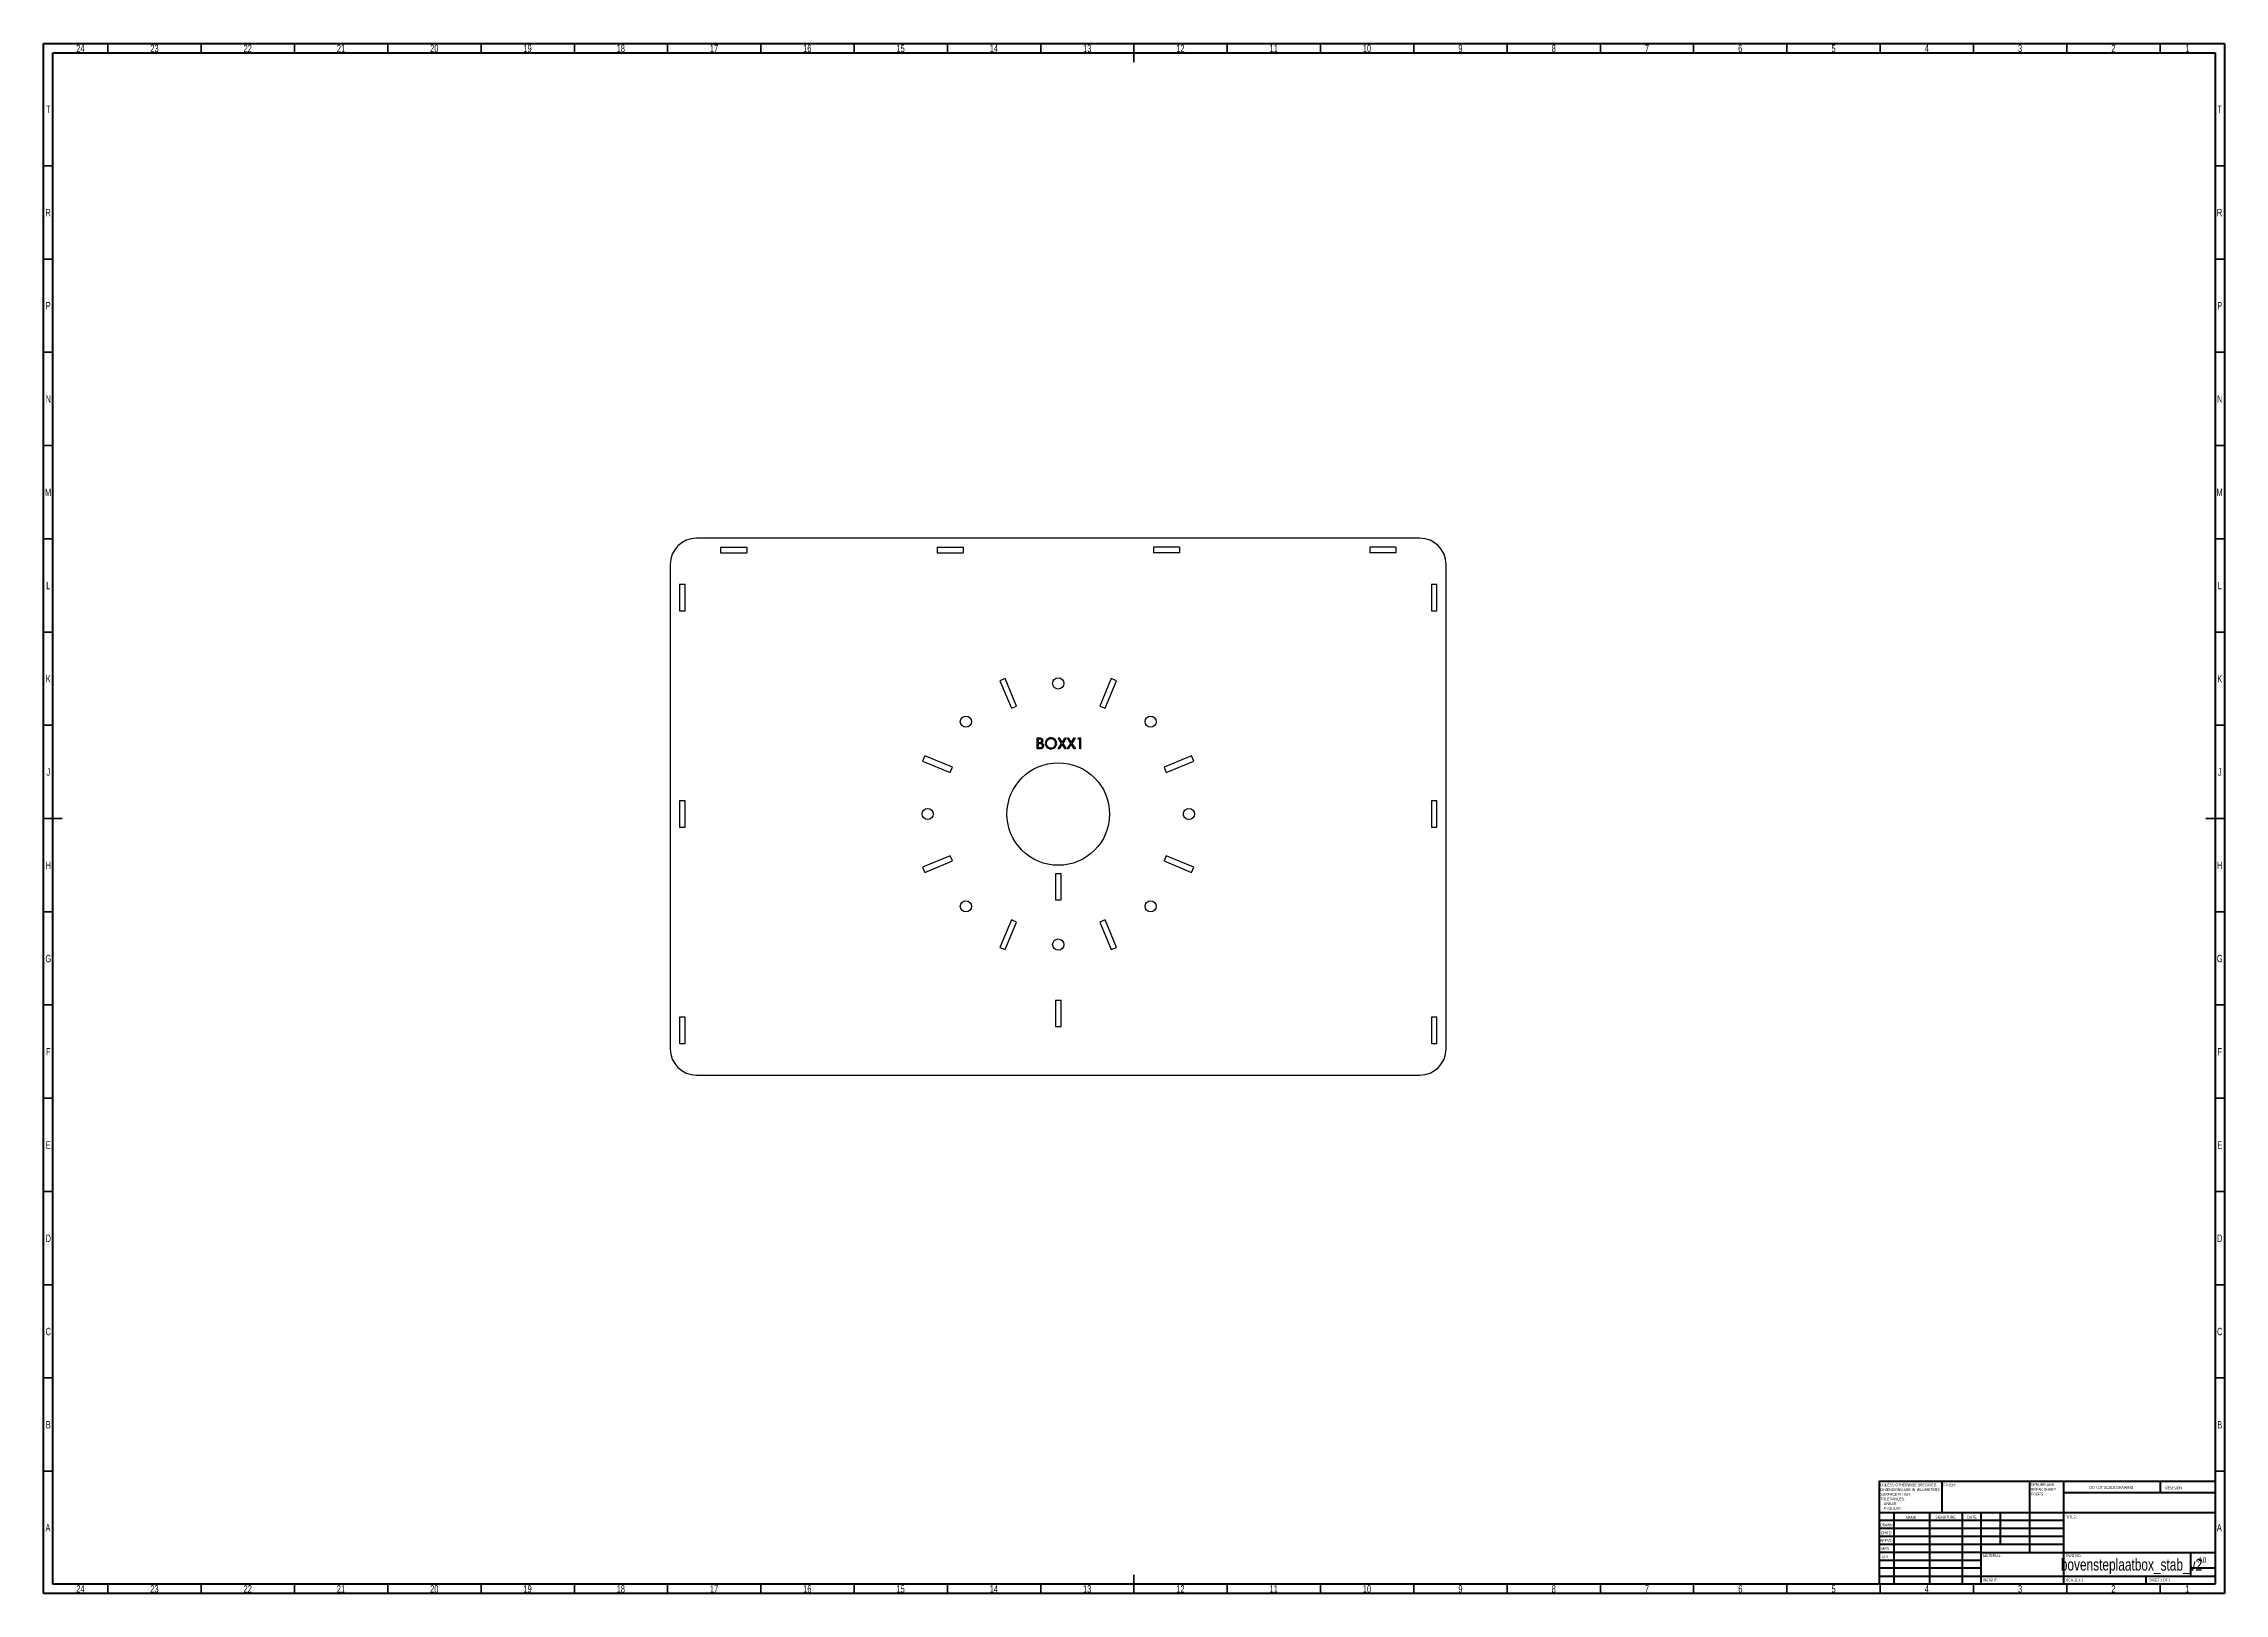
# Model space of a CAD drawing. Header units: millimetres. Extents: x 15 to 1184, y 5 to 836.
import ezdxf

# ---------------------------------------------------------------- set-up
doc = ezdxf.new("R2010")
doc.units = ezdxf.units.MM
doc.styles.add('SLDTEXTSTYLE0', font='TXT', dxfattribs={"width": 0.75})
doc.styles.add('SLDTEXTSTYLE1', font='TXT', dxfattribs={"width": 0.686449})
doc.styles.add('SLDTEXTSTYLE2', font='TXT', dxfattribs={"width": 0.6875})

# ---------------------------------------------------------------- blocks, each defined once
blk = doc.blocks.new('SW_NOTE_0')
at = {"color": 0, "linetype": 'Continuous', "lineweight": 0, "char_height": 1.5, "attachment_point": 1, "style": 'SLDTEXTSTYLE0'}
for s, insert in [('UNLESS OTHERWISE SPECIFIED:', (0, 1.9)), ('TOLERANCES:', (0, -5.6)), ('DIMENSIONS ARE IN MILLIMETERS', (0, -0.6)), ('SURFACE FINISH:', (0, -3.1)), ('ANGULAR:', (1.7, -10.6)), ('LINEAR:', (1.7, -8.1))]:
    blk.add_mtext(s, dxfattribs=dict(at, insert=insert))
blk = doc.blocks.new('SW_NOTE_1')
at = {"color": 0, "linetype": 'Continuous', "lineweight": 0, "char_height": 1.5, "attachment_point": 1, "style": 'SLDTEXTSTYLE0'}
for s, insert in [('DEBURR AND', (0, 1.9)), ('BREAK SHARP', (0, -0.6)), ('EDGES', (0, -3.1))]:
    blk.add_mtext(s, dxfattribs=dict(at, insert=insert))

msp = doc.modelspace()

# ---------------------------------------------------------------- linework, layer by layer
at = {"color": 7, "linetype": 'Continuous', "lineweight": 70}
for p, q in [((15, 5), (15, 836)), ((15, 836), (1184, 836)), ((20, 10), (20, 831)), ((20, 831), (1179, 831)), ((1179, 831), (1179, 10)), ((1184, 836), (1184, 5)), ((1184, 5), (15, 5)), ((1179, 10), (20, 10))]:
    msp.add_line(p, q, dxfattribs=at)
at = {"color": 7, "linetype": 'Continuous', "lineweight": 35}
for p, q in [((49.5, 831), (49.5, 836)), ((99.5, 831), (99.5, 836)), ((149.5, 831), (149.5, 836)), ((199.5, 831), (199.5, 836)), ((249.5, 831), (249.5, 836)), ((299.5, 831), (299.5, 836)), ((349.5, 831), (349.5, 836)), ((399.5, 831), (399.5, 836)), ((449.5, 831), (449.5, 836)), ((499.5, 831), (499.5, 836)), ((549.5, 831), (549.5, 836)), ((599.5, 836), (599.5, 826)), ((599.5, 831), (599.5, 836)), ((649.5, 831), (649.5, 836)), ((699.5, 831), (699.5, 836)), ((749.5, 831), (749.5, 836)), ((799.5, 831), (799.5, 836)), ((849.5, 831), (849.5, 836)), ((899.5, 831), (899.5, 836)), ((949.5, 831), (949.5, 836)), ((999.5, 831), (999.5, 836)), ((1049.5, 831), (1049.5, 836)), ((1099.5, 831), (1099.5, 836)), ((1149.5, 831), (1149.5, 836)), ((20, 770.5), (15, 770.5)), ((1179, 770.5), (1184, 770.5)), ((20, 720.5), (15, 720.5)), ((1179, 720.5), (1184, 720.5)), ((20, 670.5), (15, 670.5)), ((1179, 670.5), (1184, 670.5)), ((20, 620.5), (15, 620.5)), ((1179, 620.5), (1184, 620.5)), ((20, 570.5), (15, 570.5)), ((1179, 570.5), (1184, 570.5)), ((20, 520.5), (15, 520.5)), ((1179, 520.5), (1184, 520.5)), ((20, 470.5), (15, 470.5)), ((1179, 470.5), (1184, 470.5)), ((15, 420.5), (25, 420.5)), ((20, 420.5), (15, 420.5)), ((1184, 420.5), (1174, 420.5)), ((1179, 420.5), (1184, 420.5)), ((20, 370.5), (15, 370.5)), ((1179, 370.5), (1184, 370.5)), ((20, 320.5), (15, 320.5)), ((1179, 320.5), (1184, 320.5)), ((20, 270.5), (15, 270.5)), ((1179, 270.5), (1184, 270.5)), ((20, 220.5), (15, 220.5)), ((1179, 220.5), (1184, 220.5)), ((20, 170.5), (15, 170.5)), ((1179, 170.5), (1184, 170.5)), ((20, 120.5), (15, 120.5)), ((1179, 120.5), (1184, 120.5)), ((20, 70.5), (15, 70.5)), ((1179, 70.5), (1184, 70.5)), ((599.5, 5), (599.5, 15)), ((49.5, 10), (49.5, 5)), ((99.5, 10), (99.5, 5)), ((149.5, 10), (149.5, 5)), ((199.5, 10), (199.5, 5)), ((249.5, 10), (249.5, 5)), ((299.5, 10), (299.5, 5)), ((349.5, 10), (349.5, 5)), ((399.5, 10), (399.5, 5)), ((449.5, 10), (449.5, 5)), ((499.5, 10), (499.5, 5)), ((549.5, 10), (549.5, 5)), ((599.5, 10), (599.5, 5)), ((649.5, 10), (649.5, 5)), ((699.5, 10), (699.5, 5)), ((749.5, 10), (749.5, 5)), ((799.5, 10), (799.5, 5)), ((849.5, 10), (849.5, 5)), ((899.5, 10), (899.5, 5)), ((949.5, 10), (949.5, 5)), ((999.5, 10), (999.5, 5)), ((1049.5, 10), (1049.5, 5)), ((1099.5, 10), (1099.5, 5)), ((1149.5, 10), (1149.5, 5))]:
    msp.add_line(p, q, dxfattribs=at)
at = {"color": 7, "linetype": 'Continuous', "lineweight": 25}
for p, q in [((752.7, 570.9), (365, 570.9)), ((377.9, 565.9), (391.9, 565.9)), ((377.9, 565.9), (377.9, 562.9)), ((377.9, 562.9), (391.9, 562.9)), ((391.9, 565.9), (391.9, 562.9)), ((493.9, 565.9), (507.9, 565.9)), ((493.9, 565.9), (493.9, 562.9)), ((493.9, 562.9), (507.9, 562.9)), ((507.9, 565.9), (507.9, 562.9)), ((609.9, 565.9), (609.9, 562.9)), ((623.9, 565.9), (609.9, 565.9)), ((623.9, 562.9), (609.9, 562.9)), ((623.9, 565.9), (623.9, 562.9)), ((725.9, 565.9), (725.9, 562.9)), ((739.9, 565.9), (725.9, 565.9)), ((739.9, 562.9), (725.9, 562.9)), ((739.9, 565.9), (739.9, 562.9)), ((350.9, 556.7), (350.9, 297)), ((766.9, 297), (766.9, 556.7)), ((358.9, 545.9), (355.9, 545.9)), ((355.9, 545.9), (355.9, 531.9)), ((358.9, 531.9), (358.9, 545.9)), ((758.9, 545.9), (758.9, 531.9)), ((761.9, 545.9), (758.9, 545.9)), ((761.9, 531.9), (761.9, 545.9)), ((355.9, 531.9), (358.9, 531.9)), ((758.9, 531.9), (761.9, 531.9)), ((530.4, 495.5), (527.6, 494.3)), ((527.6, 494.3), (533.8, 479.6)), ((536.5, 480.7), (530.4, 495.5)), ((587.3, 495.5), (581.2, 480.7)), ((584, 479.6), (590.1, 494.3)), ((590.1, 494.3), (587.3, 495.5)), ((533.8, 479.6), (536.5, 480.7)), ((581.2, 480.7), (584, 479.6)), ((487.4, 454.1), (486.2, 451.3)), ((486.2, 451.3), (501, 445.2)), ((502.2, 448), (487.4, 454.1)), ((501, 445.2), (502.2, 448)), ((630.3, 454.1), (615.6, 448)), ((615.6, 448), (616.7, 445.2)), ((616.7, 445.2), (631.5, 451.3)), ((631.5, 451.3), (630.3, 454.1)), ((358.9, 429.9), (355.9, 429.9)), ((355.9, 429.9), (355.9, 415.9)), ((358.9, 415.9), (358.9, 429.9)), ((758.9, 429.9), (758.9, 415.9)), ((761.9, 429.9), (758.9, 429.9)), ((761.9, 415.9), (761.9, 429.9)), ((355.9, 415.9), (358.9, 415.9)), ((758.9, 415.9), (761.9, 415.9)), ((501, 400.5), (486.2, 394.4)), ((487.4, 391.6), (502.2, 397.8)), ((502.2, 397.8), (501, 400.5)), ((616.7, 400.5), (615.6, 397.8)), ((615.6, 397.8), (630.3, 391.6)), ((631.5, 394.4), (616.7, 400.5)), ((486.2, 394.4), (487.4, 391.6)), ((560.4, 390.9), (557.4, 390.9)), ((557.4, 390.9), (557.4, 376.9)), ((560.4, 376.9), (560.4, 390.9)), ((630.3, 391.6), (631.5, 394.4)), ((557.4, 376.9), (560.4, 376.9)), ((533.8, 366.2), (527.6, 351.4)), ((530.4, 350.2), (536.5, 365)), ((536.5, 365), (533.8, 366.2)), ((584, 366.2), (581.2, 365)), ((581.2, 365), (587.3, 350.2)), ((590.1, 351.4), (584, 366.2)), ((527.6, 351.4), (530.4, 350.2)), ((587.3, 350.2), (590.1, 351.4)), ((560.4, 322.9), (557.4, 322.9)), ((557.4, 322.9), (557.4, 308.9)), ((560.4, 308.9), (560.4, 322.9)), ((358.9, 313.9), (355.9, 313.9)), ((355.9, 313.9), (355.9, 299.9)), ((358.9, 299.9), (358.9, 313.9)), ((557.4, 308.9), (560.4, 308.9)), ((761.9, 313.9), (758.9, 313.9)), ((758.9, 313.9), (758.9, 299.9)), ((761.9, 299.9), (761.9, 313.9)), ((355.9, 299.9), (358.9, 299.9)), ((758.9, 299.9), (761.9, 299.9)), ((365, 282.9), (752.7, 282.9))]:
    msp.add_line(p, q, dxfattribs=at)
at = {"color": 7, "linetype": 'Continuous', "lineweight": 50}
for p, q in [((999, 65.2), (1179, 65.2)), ((999, 65.2), (999, 10)), ((1032.8, 48.2), (1032.8, 65.2)), ((1079.6, 65.2), (1079.6, 27)), ((1097.8, 65.2), (1097.8, 10)), ((1179, 58.9), (1097.8, 58.9)), ((1149.8, 58.9), (1149.8, 65.2)), ((1179, 48.2), (999, 48.2)), ((1006.8, 48.2), (1006.8, 10)), ((1026, 48.2), (1026, 10)), ((1043.4, 48.2), (1043.4, 10)), ((1053.6, 10), (1053.6, 48.2)), ((1064, 31.2), (1064, 48.2)), ((1097.8, 44), (999, 44)), ((1097.8, 39.8), (999, 39.8)), ((1097.8, 35.5), (999, 35.5)), ((1097.8, 31.2), (999, 31.2)), ((1053.6, 27), (999, 27)), ((1053.6, 27), (1179, 27)), ((1166, 14.2), (1166, 27)), ((1053.6, 22.7), (999, 22.7)), ((1053.6, 18.5), (999, 18.5)), ((999, 14.2), (1179, 14.2)), ((1142, 10), (1142, 14.2)), ((1179, 18.5), (1166, 18.5))]:
    msp.add_line(p, q, dxfattribs=at)
at = {"color": 7, "linetype": 'Continuous', "flags": 128}
for points in [[(547.6, 463.7), (548.7, 463.7), (548.7, 463.7), (548.9, 463.7), (549.1, 463.7), (549.2, 463.7), (549.4, 463.6), (549.5, 463.6), (549.6, 463.6), (549.7, 463.6), (549.8, 463.5), (550, 463.4), (550.1, 463.3), (550.3, 463.2), (550.4, 463), (550.5, 462.8), (550.5, 462.6), (550.6, 462.4), (550.6, 462.2), (550.6, 462.2), (550.6, 462), (550.6, 461.9), (550.5, 461.7), (550.4, 461.5), (550.3, 461.4), (550.2, 461.2), (550.1, 461.1), (549.9, 461), (549.9, 461), (550.1, 460.9), (550.3, 460.8), (550.4, 460.7), (550.6, 460.6), (550.7, 460.5), (550.8, 460.4), (550.8, 460.3), (550.9, 460.1), (551, 460), (551, 459.8), (551, 459.7), (551, 459.5), (551, 459.5), (551, 459.3), (551, 459.2), (551, 459), (550.9, 458.9), (550.8, 458.7), (550.8, 458.6), (550.7, 458.5), (550.5, 458.3), (550.4, 458.2), (550.3, 458.1), (550.1, 458.1), (549.9, 458), (549.8, 457.9), (549.6, 457.9), (549.4, 457.9), (549.2, 457.9), (549.2, 457.9), (547.6, 457.9), (547.6, 457.9), (547.6, 463.7)], [(548.1, 463.1), (548.1, 461.2), (548.1, 461.2), (548.5, 461.2), (548.5, 461.2), (548.6, 461.2), (548.8, 461.2), (548.9, 461.2), (549, 461.2), (549.1, 461.3), (549.2, 461.3), (549.3, 461.3), (549.4, 461.3), (549.6, 461.4), (549.7, 461.5), (549.8, 461.6), (549.9, 461.7), (550, 461.8), (550, 461.9), (550.1, 462.1), (550.1, 462.2), (550.1, 462.2), (550.1, 462.3), (550.1, 462.4), (550, 462.5), (550, 462.6), (550, 462.7), (549.9, 462.7), (549.8, 462.8), (549.8, 462.9), (549.7, 462.9), (549.6, 463), (549.5, 463), (549.4, 463), (549.3, 463.1), (549.1, 463.1), (549, 463.1), (548.8, 463.1), (548.8, 463.1), (548.1, 463.1)], [(548.1, 460.6), (548.1, 458.5), (548.1, 458.5), (548.9, 458.5), (548.9, 458.5), (549, 458.5), (549.2, 458.5), (549.3, 458.5), (549.4, 458.5), (549.6, 458.5), (549.7, 458.5), (549.8, 458.6), (549.8, 458.6), (550, 458.6), (550.1, 458.7), (550.2, 458.8), (550.3, 459), (550.4, 459.1), (550.5, 459.2), (550.5, 459.4), (550.5, 459.5), (550.5, 459.5), (550.5, 459.6), (550.5, 459.7), (550.5, 459.8), (550.5, 459.9), (550.4, 459.9), (550.4, 460), (550.3, 460.1), (550.3, 460.2), (550.1, 460.3), (550, 460.4), (549.8, 460.5), (549.6, 460.6), (549.6, 460.6), (549.5, 460.6), (549.4, 460.6), (549.3, 460.6), (549.1, 460.6), (549, 460.6), (548.8, 460.6), (548.7, 460.6), (548.5, 460.6), (548.5, 460.6), (548.1, 460.6)], [(555, 463.2), (554.8, 463.2), (554.7, 463.2), (554.5, 463.2), (554.3, 463.2), (554.2, 463.1), (554, 463), (553.9, 463), (553.7, 462.9), (553.6, 462.8), (553.4, 462.7), (553.3, 462.6), (553.2, 462.5), (553.1, 462.4), (553, 462.3), (552.9, 462.1), (552.8, 462), (552.7, 461.9), (552.6, 461.7), (552.6, 461.6), (552.5, 461.4), (552.5, 461.3), (552.5, 461.1), (552.5, 460.9), (552.5, 460.8), (552.5, 460.8), (552.5, 460.5), (552.5, 460.3), (552.6, 460), (552.6, 459.8), (552.7, 459.6), (552.9, 459.4), (553, 459.2), (553.2, 459), (553.4, 458.9), (553.6, 458.7), (553.8, 458.6), (554, 458.5), (554.2, 458.4), (554.5, 458.4), (554.7, 458.3), (555, 458.3), (555, 458.3), (555.2, 458.3), (555.3, 458.3), (555.5, 458.4), (555.7, 458.4), (555.8, 458.4), (556, 458.5), (556.1, 458.6), (556.3, 458.6), (556.4, 458.7), (556.6, 458.8), (556.7, 458.9), (556.8, 459), (556.9, 459.1), (557, 459.3), (557.1, 459.4), (557.2, 459.5), (557.3, 459.7), (557.3, 459.8), (557.4, 460), (557.5, 460.1), (557.5, 460.3), (557.5, 460.4), (557.5, 460.6), (557.5, 460.8), (557.5, 460.8), (557.5, 460.9), (557.5, 461.1), (557.5, 461.3), (557.5, 461.4), (557.4, 461.6), (557.3, 461.7), (557.3, 461.9), (557.2, 462), (557.1, 462.2), (557, 462.3), (556.9, 462.4), (556.8, 462.5), (556.7, 462.6), (556.6, 462.7), (556.4, 462.8), (556.3, 462.9), (556.1, 463), (556, 463), (555.8, 463.1), (555.6, 463.2), (555.5, 463.2), (555.3, 463.2), (555.2, 463.2), (555, 463.2)], [(558.8, 463.7), (559.4, 463.7), (559.4, 463.7), (561, 461.3), (561, 461.3), (562.5, 463.7), (562.5, 463.7), (563.1, 463.7), (563.1, 463.7), (561.3, 460.8), (561.3, 460.8), (563.2, 457.9), (563.2, 457.9), (562.6, 457.9), (562.6, 457.9), (561, 460.4), (561, 460.4), (559.4, 457.9), (559.4, 457.9), (558.8, 457.9), (558.8, 457.9), (560.7, 460.8), (560.7, 460.8), (558.8, 463.7)], [(563.8, 463.7), (564.4, 463.7), (564.4, 463.7), (565.9, 461.3), (565.9, 461.3), (567.4, 463.7), (567.4, 463.7), (568, 463.7), (568, 463.7), (566.2, 460.8), (566.2, 460.8), (568.1, 457.9), (568.1, 457.9), (567.5, 457.9), (567.5, 457.9), (565.9, 460.4), (565.9, 460.4), (564.3, 457.9), (564.3, 457.9), (563.7, 457.9), (563.7, 457.9), (565.6, 460.8), (565.6, 460.8), (563.8, 463.7)], [(569.8, 463.7), (570.9, 463.7), (570.9, 463.7), (570.9, 457.9), (570.9, 457.9), (570.4, 457.9), (570.4, 457.9), (570.4, 463.1), (570.4, 463.1), (569.5, 463.1), (569.5, 463.1), (569.8, 463.7)]]:
    msp.add_lwpolyline(points, dxfattribs=at)
at = {"color": 7, "linetype": 'Continuous', "lineweight": 25}
for centre, radius in [((558.9, 492.9), 3), ((509.4, 472.4), 3), ((608.4, 472.4), 3), ((558.9, 422.9), 27.5), ((488.9, 422.9), 3), ((628.9, 422.9), 3), ((509.4, 373.4), 3), ((608.4, 373.4), 3), ((558.9, 352.9), 3)]:
    msp.add_circle(centre, radius, dxfattribs=at)
for centre, start, end in [((365, 556.7), 90, 180), ((752.7, 556.7), 0, 90), ((365, 297), 180, 270), ((752.7, 297), 270, 0)]:
    msp.add_arc(centre, 14.1, start, end, dxfattribs=at)
at = {"color": 7, "linetype": 'Continuous'}
msp.add_arc((555, 460.8), 3.05, 90.0000098984, 89.9999889571, dxfattribs=at)

# ---------------------------------------------------------------- block references
at = {"color": 7, "linetype": 'Continuous', "lineweight": 0}
for name, p in [('SW_NOTE_0', (999.6, 62)), ('SW_NOTE_1', (1080.3, 62.1))]:
    msp.add_blockref(name, p, dxfattribs=at)

# ---------------------------------------------------------------- texts
for s, insert, char_height, attachment_point, style in [('24', (34.7, 835.4), 3.97, 2, 'SLDTEXTSTYLE0'), ('23', (74.4, 835.4), 3.97, 2, 'SLDTEXTSTYLE0'), ('22', (124.4, 835.4), 3.97, 2, 'SLDTEXTSTYLE0'), ('21', (174.4, 835.4), 3.97, 2, 'SLDTEXTSTYLE0'), ('20', (224.4, 835.4), 3.97, 2, 'SLDTEXTSTYLE0'), ('19', (274.4, 835.4), 3.97, 2, 'SLDTEXTSTYLE0'), ('18', (324.4, 835.4), 3.97, 2, 'SLDTEXTSTYLE0'), ('17', (374.4, 835.4), 3.97, 2, 'SLDTEXTSTYLE0'), ('16', (424.4, 835.4), 3.97, 2, 'SLDTEXTSTYLE0'), ('15', (474.4, 835.4), 3.97, 2, 'SLDTEXTSTYLE0'), ('14', (524.4, 835.4), 3.97, 2, 'SLDTEXTSTYLE0'), ('13', (574.4, 835.4), 3.97, 2, 'SLDTEXTSTYLE0'), ('12', (624.4, 835.4), 3.97, 2, 'SLDTEXTSTYLE0'), ('11', (674.4, 835.4), 3.97, 2, 'SLDTEXTSTYLE0'), ('10', (724.4, 835.4), 3.97, 2, 'SLDTEXTSTYLE0'), ('9', (774.5, 835.4), 3.97, 2, 'SLDTEXTSTYLE0'), ('8', (824.5, 835.4), 3.97, 2, 'SLDTEXTSTYLE0'), ('7', (874.5, 835.4), 3.97, 2, 'SLDTEXTSTYLE0'), ('6', (924.5, 835.4), 3.97, 2, 'SLDTEXTSTYLE0'), ('5', (974.5, 835.4), 3.97, 2, 'SLDTEXTSTYLE0'), ('4', (1024.5, 835.4), 3.97, 2, 'SLDTEXTSTYLE0'), ('3', (1074.5, 835.4), 3.97, 2, 'SLDTEXTSTYLE0'), ('2', (1124.5, 835.4), 3.97, 2, 'SLDTEXTSTYLE0'), ('1', (1164.2, 835.4), 3.97, 2, 'SLDTEXTSTYLE0'), ('T', (17.5, 802.8), 3.97, 2, 'SLDTEXTSTYLE0'), ('T', (1181.5, 802.8), 3.97, 2, 'SLDTEXTSTYLE0'), ('R', (17.4, 747.4), 3.97, 2, 'SLDTEXTSTYLE0'), ('R', (1181.4, 747.4), 3.97, 2, 'SLDTEXTSTYLE0'), ('P', (17.5, 697.4), 3.97, 2, 'SLDTEXTSTYLE0'), ('P', (1181.5, 697.4), 3.97, 2, 'SLDTEXTSTYLE0'), ('N', (17.5, 647.4), 3.97, 2, 'SLDTEXTSTYLE0'), ('N', (1181.5, 647.4), 3.97, 2, 'SLDTEXTSTYLE0'), ('M', (17.4, 597.4), 3.97, 2, 'SLDTEXTSTYLE0'), ('M', (1181.4, 597.4), 3.97, 2, 'SLDTEXTSTYLE0'), ('L', (17.5, 547.4), 3.97, 2, 'SLDTEXTSTYLE0'), ('L', (1181.5, 547.4), 3.97, 2, 'SLDTEXTSTYLE0'), ('K', (17.5, 497.4), 3.97, 2, 'SLDTEXTSTYLE0'), ('K', (1181.5, 497.4), 3.97, 2, 'SLDTEXTSTYLE0'), ('J', (17.5, 447.4), 3.97, 2, 'SLDTEXTSTYLE0'), ('J', (1181.5, 447.4), 3.97, 2, 'SLDTEXTSTYLE0'), ('H', (17.5, 397.4), 3.97, 2, 'SLDTEXTSTYLE0'), ('H', (1181.5, 397.4), 3.97, 2, 'SLDTEXTSTYLE0'), ('G', (17.5, 347.4), 3.97, 2, 'SLDTEXTSTYLE0'), ('G', (1181.5, 347.4), 3.97, 2, 'SLDTEXTSTYLE0'), ('F', (17.5, 297.4), 3.97, 2, 'SLDTEXTSTYLE0'), ('F', (1181.5, 297.4), 3.97, 2, 'SLDTEXTSTYLE0'), ('E', (17.5, 247.4), 3.97, 2, 'SLDTEXTSTYLE0'), ('E', (1181.5, 247.4), 3.97, 2, 'SLDTEXTSTYLE0'), ('D', (17.5, 197.4), 3.97, 2, 'SLDTEXTSTYLE0'), ('D', (1181.5, 197.4), 3.97, 2, 'SLDTEXTSTYLE0'), ('C', (17.5, 147.4), 3.97, 2, 'SLDTEXTSTYLE0'), ('C', (1181.5, 147.4), 3.97, 2, 'SLDTEXTSTYLE0'), ('B', (17.5, 97.4), 3.97, 2, 'SLDTEXTSTYLE0'), ('B', (1181.5, 97.4), 3.97, 2, 'SLDTEXTSTYLE0'), ('FINISH:', (1033.4, 63.9), 1.5, 1, 'SLDTEXTSTYLE0'), ('DO NOT SCALE DRAWING', (1111.6, 62.5), 1.5, 1, 'SLDTEXTSTYLE0'), ('REVISION', (1152.3, 62.3), 1.5, 1, 'SLDTEXTSTYLE0'), ('A', (17.3, 42.2), 3.97, 2, 'SLDTEXTSTYLE0'), ('DRAWN', (999.6, 42.4), 1.5, 1, 'SLDTEXTSTYLE1'), ("CHK'D", (999.9, 38.2), 1.5, 1, 'SLDTEXTSTYLE0'), ('NAME', (1013.3, 46.5), 1.5, 1, 'SLDTEXTSTYLE0'), ('SIGNATURE', (1029, 46.6), 1.5, 1, 'SLDTEXTSTYLE0'), ('DATE', (1046.2, 46.6), 1.5, 1, 'SLDTEXTSTYLE0'), ('TITLE:', (1099.1, 46.6), 1.5, 1, 'SLDTEXTSTYLE0'), ('A', (1181.3, 42.2), 3.97, 2, 'SLDTEXTSTYLE0'), ("APPV'D", (999.4, 34.1), 1.5, 1, 'SLDTEXTSTYLE0'), ('MFG', (1000.1, 29.7), 1.5, 1, 'SLDTEXTSTYLE0'), ('Q.A', (1000.5, 25.5), 1.5, 1, 'SLDTEXTSTYLE0'), ('MATERIAL:', (1054.6, 26), 1.5, 1, 'SLDTEXTSTYLE0'), ('bovensteplaatbox_stab_v2', (1134.2, 23.6), 6.35, 2, 'SLDTEXTSTYLE0'), ('DWG NO.', (1099, 26), 1.5, 1, 'SLDTEXTSTYLE0'), ('A0', (1169.9, 24.4), 2.91, 1, 'SLDTEXTSTYLE0'), ('WEIGHT:', (1054.6, 12.9), 1.5, 1, 'SLDTEXTSTYLE0'), ('SCALE:1:2', (1099.1, 12.9), 1.5, 1, 'SLDTEXTSTYLE0'), ('SHEET 1 OF 1', (1143.5, 12.9), 1.5, 1, 'SLDTEXTSTYLE2'), ('24', (34.7, 9.4), 3.97, 2, 'SLDTEXTSTYLE0'), ('23', (74.4, 9.4), 3.97, 2, 'SLDTEXTSTYLE0'), ('22', (124.4, 9.4), 3.97, 2, 'SLDTEXTSTYLE0'), ('21', (174.4, 9.4), 3.97, 2, 'SLDTEXTSTYLE0'), ('20', (224.4, 9.4), 3.97, 2, 'SLDTEXTSTYLE0'), ('19', (274.4, 9.4), 3.97, 2, 'SLDTEXTSTYLE0'), ('18', (324.4, 9.4), 3.97, 2, 'SLDTEXTSTYLE0'), ('17', (374.4, 9.4), 3.97, 2, 'SLDTEXTSTYLE0'), ('16', (424.4, 9.4), 3.97, 2, 'SLDTEXTSTYLE0'), ('15', (474.4, 9.4), 3.97, 2, 'SLDTEXTSTYLE0'), ('14', (524.4, 9.4), 3.97, 2, 'SLDTEXTSTYLE0'), ('13', (574.4, 9.4), 3.97, 2, 'SLDTEXTSTYLE0'), ('12', (624.4, 9.4), 3.97, 2, 'SLDTEXTSTYLE0'), ('11', (674.4, 9.4), 3.97, 2, 'SLDTEXTSTYLE0'), ('10', (724.4, 9.4), 3.97, 2, 'SLDTEXTSTYLE0'), ('9', (774.5, 9.4), 3.97, 2, 'SLDTEXTSTYLE0'), ('8', (824.5, 9.4), 3.97, 2, 'SLDTEXTSTYLE0'), ('7', (874.5, 9.4), 3.97, 2, 'SLDTEXTSTYLE0'), ('6', (924.5, 9.4), 3.97, 2, 'SLDTEXTSTYLE0'), ('5', (974.5, 9.4), 3.97, 2, 'SLDTEXTSTYLE0'), ('4', (1024.5, 9.4), 3.97, 2, 'SLDTEXTSTYLE0'), ('3', (1074.5, 9.4), 3.97, 2, 'SLDTEXTSTYLE0'), ('2', (1124.5, 9.4), 3.97, 2, 'SLDTEXTSTYLE0'), ('1', (1164.2, 9.4), 3.97, 2, 'SLDTEXTSTYLE0')]:
    msp.add_mtext(s, dxfattribs=dict(at, insert=insert, char_height=char_height, attachment_point=attachment_point, style=style))

doc.saveas('drawing.dxf')
